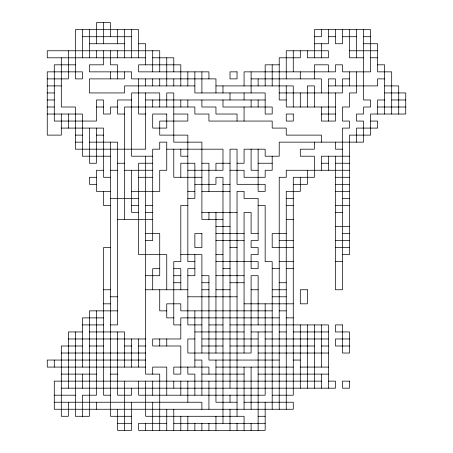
<?xml version="1.0" encoding="UTF-8"?>
<svg xmlns="http://www.w3.org/2000/svg" width="453" height="453" viewBox="0 0 453 453"><rect width="100%" height="100%" fill="white"/><g stroke="black" fill="none" stroke-linecap="round" stroke-linejoin="round"><path stroke-width="0.68" d="M82.401 36.71L131.602 36.71M314.365 36.71L321.398 36.71L321.398 29.677M328.425 36.71L335.452 36.71M342.485 36.71L356.545 36.71M363.572 36.71L370.599 36.71M89.428 43.737L124.575 43.737M138.635 43.737L145.662 43.737L145.662 64.824M314.365 43.737L328.425 43.737L328.425 29.677M363.572 43.737L377.632 43.737L377.632 71.857L391.686 71.857L391.686 114.031M349.512 50.77L377.632 50.77M145.662 57.797L47.254 57.797L47.254 50.77L159.722 50.77L159.722 71.857M152.695 57.797L173.782 57.797L173.782 71.857M363.572 57.797L349.512 57.797L349.512 29.677M370.599 57.797L377.632 57.797M75.368 64.824L54.281 64.824L54.281 121.059L96.455 121.059L96.455 99.971L103.488 99.971L103.488 114.031L110.515 114.031L110.515 107.004L117.548 107.004M279.218 64.824L265.164 64.824L265.164 85.911M377.632 64.824L384.659 64.824L384.659 114.031M47.254 78.884L68.341 78.884L68.341 50.77M251.104 78.884L321.398 78.884L321.398 92.944M349.512 78.884L342.485 78.884L342.485 92.944L279.218 92.944M384.659 78.884L377.632 78.884L377.632 85.911L328.425 85.911M47.254 85.911L61.314 85.911M194.869 85.911L124.575 85.911L124.575 92.944L89.428 92.944L89.428 78.884L124.575 78.884L124.575 71.857M215.956 85.911L293.278 85.911L293.278 107.004M384.659 85.911L398.719 85.911L398.719 114.031M47.254 92.944L54.281 92.944M384.659 92.944L405.746 92.944L405.746 114.031L370.599 114.031L370.599 135.119L349.512 135.119L349.512 254.62L342.485 254.62M47.254 99.971L54.281 99.971M131.602 99.971L117.548 99.971L117.548 114.031L124.575 114.031M145.662 99.971L265.164 99.971M286.251 99.971L279.218 99.971L279.218 57.797L300.305 57.797L300.305 50.77M384.659 99.971L377.632 99.971L377.632 114.031M391.686 99.971L405.746 99.971M47.254 107.004L54.281 107.004M96.455 107.004L103.488 107.004M335.452 107.004L286.251 107.004L286.251 85.911M377.632 107.004L405.746 107.004M47.254 114.031L82.401 114.031L82.401 156.206L110.515 156.206M145.662 114.031L138.635 114.031L138.635 78.884M173.782 114.031L187.836 114.031L187.836 121.059L159.722 121.059L159.722 135.119L187.836 135.119L187.836 261.647L194.869 261.647M321.398 114.031L335.452 114.031M370.599 121.059L377.632 121.059L377.632 128.091L356.545 128.091L356.545 142.146M61.314 128.091L103.488 128.091L103.488 177.293L110.515 177.293M75.368 135.119L82.401 135.119M96.455 135.119L103.488 135.119M75.368 142.146L82.401 142.146M89.428 142.146L117.548 142.146L117.548 324.909L110.515 324.909M166.749 149.179L222.984 149.179L222.984 170.266L187.836 170.266M342.485 149.179L335.452 149.179L335.452 142.146M152.695 156.206L131.602 156.206L131.602 92.944L159.722 92.944L159.722 107.004M187.836 156.206L180.809 156.206L180.809 149.179M349.512 156.206L321.398 156.206L321.398 170.266M117.548 163.239L124.575 163.239M152.695 163.239L138.635 163.239L138.635 254.62L166.749 254.62L166.749 289.761M201.896 163.239L208.929 163.239L208.929 191.353M230.016 163.239L215.956 163.239L215.956 170.266M237.044 163.239L244.071 163.239L244.071 149.179L265.164 149.179L265.164 156.206L279.218 156.206L279.218 142.146L363.572 142.146L363.572 121.059L356.545 121.059L356.545 114.031L363.572 114.031L363.572 107.004L370.599 107.004L370.599 99.971L363.572 99.971L363.572 29.677M258.131 163.239L272.191 163.239M321.398 163.239L328.425 163.239M335.452 163.239L349.512 163.239M103.488 170.266L96.455 170.266L96.455 191.353L110.515 191.353M110.515 170.266L117.548 170.266M124.575 170.266L152.695 170.266M230.016 170.266L244.071 170.266L244.071 177.293L265.164 177.293L265.164 170.266L272.191 170.266L272.191 156.206M258.131 170.266L251.104 170.266L251.104 149.179M349.512 170.266L286.251 170.266L286.251 177.293L279.218 177.293L279.218 409.263M96.455 177.293L89.428 177.293L89.428 184.326L96.455 184.326M138.635 177.293L152.695 177.293M201.896 177.293L173.782 177.293L173.782 149.179M335.452 177.293L349.512 177.293M194.869 184.326L215.956 184.326L215.956 177.293L222.984 177.293L222.984 423.323M222.984 184.326L230.016 184.326M293.278 184.326L307.338 184.326L307.338 170.266M335.452 184.326L349.512 184.326M131.602 191.353L159.722 191.353L159.722 170.266L166.749 170.266L166.749 142.146L159.722 142.146L159.722 149.179L152.695 149.179L152.695 240.56L145.662 240.56M187.836 191.353L194.869 191.353M201.896 191.353L230.016 191.353M335.452 191.353L349.512 191.353M110.515 198.38L138.635 198.38M187.836 198.38L194.869 198.38L194.869 163.239L180.809 163.239L180.809 177.293M286.251 198.38L293.278 198.38M342.485 198.38L349.512 198.38M110.515 205.413L103.488 205.413L103.488 191.353M131.602 205.413L138.635 205.413M145.662 205.413L152.695 205.413M187.836 205.413L180.809 205.413L180.809 261.647L173.782 261.647L173.782 324.909L180.809 324.909M258.131 205.413L265.164 205.413L265.164 261.647L272.191 261.647L272.191 409.263M286.251 205.413L293.278 205.413M335.452 205.413L349.512 205.413M138.635 212.44L131.602 212.44L131.602 170.266M145.662 212.44L152.695 212.44M201.896 212.44L237.044 212.44M335.452 212.44L342.485 212.44M117.548 219.473L152.695 219.473M222.984 219.473L201.896 219.473L201.896 142.146L173.782 142.146L173.782 92.944L166.749 92.944L166.749 107.004M286.251 219.473L293.278 219.473M215.956 226.5L230.016 226.5M335.452 226.5L349.512 226.5M145.662 233.527L159.722 233.527L159.722 275.707L145.662 275.707M215.956 233.527L244.071 233.527M258.131 233.527L251.104 233.527L251.104 212.44L244.071 212.44L244.071 353.029M286.251 233.527L272.191 233.527L272.191 247.587L293.278 247.587M342.485 233.527L349.512 233.527M215.956 240.56L244.071 240.56M279.218 240.56L293.278 240.56M335.452 240.56L349.512 240.56M110.515 247.587L103.488 247.587L103.488 395.203L110.515 395.203M230.016 247.587L237.044 247.587M335.452 247.587L349.512 247.587M180.809 254.62L201.896 254.62L201.896 353.029M215.956 254.62L222.984 254.62M215.956 261.647L258.131 261.647L258.131 268.674L251.104 268.674L251.104 254.62L258.131 254.62L258.131 247.587L251.104 247.587L251.104 240.56L258.131 240.56L258.131 198.38L244.071 198.38L244.071 191.353L237.044 191.353L237.044 416.29M279.218 261.647L293.278 261.647M335.452 261.647L342.485 261.647M159.722 268.674L152.695 268.674L152.695 289.761M173.782 268.674L180.809 268.674L180.809 289.761M194.869 268.674L187.836 268.674L187.836 324.909L201.896 324.909M222.984 268.674L230.016 268.674M272.191 268.674L279.218 268.674M286.251 268.674L293.278 268.674M173.782 275.707L180.809 275.707M187.836 275.707L194.869 275.707L194.869 254.62M201.896 275.707L208.929 275.707L208.929 360.056L279.218 360.056M215.956 275.707L244.071 275.707M173.782 282.734L180.809 282.734M201.896 282.734L208.929 282.734M230.016 282.734L244.071 282.734M279.218 282.734L286.251 282.734M103.488 289.761L110.515 289.761M145.662 289.761L187.836 289.761M201.896 289.761L208.929 289.761M215.956 289.761L230.016 289.761M251.104 289.761L258.131 289.761M272.191 289.761L286.251 289.761M110.515 296.794L117.548 296.794M187.836 296.794L237.044 296.794M272.191 296.794L286.251 296.794M103.488 303.821L110.515 303.821M244.071 303.821L293.278 303.821M117.548 310.854L89.428 310.854L89.428 416.29L75.368 416.29L75.368 331.941M166.749 310.854L159.722 310.854L159.722 289.761M272.191 310.854L180.809 310.854L180.809 303.821L166.749 303.821L166.749 317.881L173.782 317.881M279.218 310.854L286.251 310.854M103.488 317.881L82.401 317.881L82.401 367.089M279.218 317.881L180.809 317.881L180.809 338.969L152.695 338.969L152.695 345.996L180.809 345.996L180.809 374.116L173.782 374.116L173.782 367.089L208.929 367.089L208.929 374.116M286.251 317.881L293.278 317.881M82.401 324.909L103.488 324.909M208.929 324.909L222.984 324.909M230.016 324.909L328.425 324.909L328.425 388.176M82.401 331.941L68.341 331.941L68.341 388.176M89.428 331.941L124.575 331.941L124.575 367.089M194.869 331.941L244.071 331.941M251.104 331.941L272.191 331.941M279.218 331.941L286.251 331.941M293.278 331.941L328.425 331.941M68.341 338.969L145.662 338.969M194.869 338.969L187.836 338.969L187.836 353.029L251.104 353.029L251.104 275.707L258.131 275.707L258.131 324.909M201.896 338.969L258.131 338.969M265.164 338.969L328.425 338.969M349.512 338.969L335.452 338.969L335.452 345.996L349.512 345.996M82.401 345.996L61.314 345.996L61.314 416.29L68.341 416.29L68.341 402.23M89.428 345.996L103.488 345.996M124.575 345.996L131.602 345.996M138.635 345.996L145.662 345.996M201.896 345.996L222.984 345.996M230.016 345.996L314.365 345.996M321.398 345.996L328.425 345.996M61.314 353.029L145.662 353.029M258.131 353.029L328.425 353.029M145.662 360.056L47.254 360.056L47.254 367.089L145.662 367.089M194.869 360.056L201.896 360.056L201.896 395.203M293.278 360.056L300.305 360.056M215.956 367.089L293.278 367.089M300.305 367.089L328.425 367.089M61.314 374.116L96.455 374.116M110.515 374.116L117.548 374.116M201.896 374.116L244.071 374.116M258.131 374.116L328.425 374.116M321.398 381.143L54.281 381.143L54.281 409.263L293.278 409.263L293.278 402.23L244.071 402.23M328.425 381.143L335.452 381.143L335.452 388.176L61.314 388.176M54.281 395.203L75.368 395.203M272.191 395.203L293.278 395.203L293.278 177.293L314.365 177.293L314.365 156.206L300.305 156.206L300.305 149.179L314.365 149.179L314.365 142.146M54.281 402.23L201.896 402.23L201.896 409.263M237.044 402.23L215.956 402.23L215.956 360.056M131.602 416.29L110.515 416.29L110.515 142.146M258.131 416.29L265.164 416.29M117.548 423.323L131.602 423.323M166.749 423.323L138.635 423.323L138.635 430.35L265.164 430.35L265.164 402.23M173.782 423.323L265.164 423.323M356.545 29.677L356.545 57.797M356.545 71.857L356.545 92.944L349.512 92.944L349.512 107.004L342.485 107.004L342.485 121.059L349.512 121.059L349.512 128.091L342.485 128.091L342.485 289.761L335.452 289.761L335.452 156.206M349.512 71.857L349.512 85.911M342.485 29.677L342.485 43.737L335.452 43.737L335.452 29.677M335.452 85.911L335.452 78.884L328.425 78.884L328.425 121.059M335.452 92.944L335.452 121.059L321.398 121.059L321.398 107.004M328.425 71.857L328.425 64.824L314.365 64.824L314.365 78.884M328.425 156.206L328.425 170.266M321.398 43.737L321.398 57.797M321.398 142.146L321.398 135.119L286.251 135.119L286.251 128.091L272.191 128.091L272.191 121.059L208.929 121.059L208.929 114.031L194.869 114.031L194.869 107.004L124.575 107.004L124.575 219.473M321.398 324.909L321.398 367.089M321.398 374.116L321.398 388.176M314.365 57.797L314.365 29.677L370.599 29.677L370.599 71.857L342.485 71.857L342.485 64.824L335.452 64.824L335.452 71.857L244.071 71.857L244.071 85.911M314.365 107.004L314.365 85.911L307.338 85.911L307.338 107.004M314.365 324.909L314.365 388.176M307.338 50.77L307.338 57.797L328.425 57.797L328.425 50.77L286.251 50.77L286.251 78.884M307.338 324.909L307.338 388.176M300.305 71.857L300.305 78.884M300.305 92.944L300.305 107.004M300.305 177.293L300.305 191.353L286.251 191.353L286.251 409.263M300.305 324.909L300.305 388.176M293.278 50.77L293.278 71.857M272.191 64.824L272.191 85.911M265.164 303.821L265.164 395.203L138.635 395.203L138.635 381.143M258.131 78.884L258.131 85.911M258.131 99.971L258.131 107.004M258.131 149.179L258.131 191.353L265.164 191.353L265.164 184.326L237.044 184.326L237.044 149.179L230.016 149.179L230.016 388.176M258.131 331.941L258.131 430.35M251.104 71.857L251.104 92.944M251.104 99.971L251.104 107.004M251.104 367.089L251.104 409.263M251.104 423.323L251.104 430.35M244.071 92.944L244.071 99.971M244.071 107.004L244.071 121.059M244.071 367.089L244.071 409.263M244.071 430.35L244.071 416.29L145.662 416.29L145.662 381.143M237.044 121.059L237.044 114.031L215.956 114.031L215.956 107.004L201.896 107.004L201.896 99.971M237.044 423.323L237.044 430.35M230.016 92.944L230.016 99.971M230.016 395.203L230.016 402.23M230.016 409.263L230.016 430.35M222.984 85.911L222.984 92.944M222.984 99.971L222.984 107.004L272.191 107.004L272.191 114.031L265.164 114.031L265.164 92.944L194.869 92.944L194.869 71.857M215.956 92.944L215.956 78.884L131.602 78.884L131.602 71.857L89.428 71.857L89.428 64.824L103.488 64.824L103.488 50.77M215.956 212.44L215.956 353.029M215.956 416.29L215.956 430.35M208.929 78.884L208.929 71.857L138.635 71.857L138.635 64.824L180.809 64.824L180.809 85.911M208.929 212.44L208.929 219.473M208.929 381.143L208.929 409.263M208.929 423.323L208.929 430.35M201.896 71.857L201.896 92.944M201.896 423.323L201.896 430.35M194.869 310.854L194.869 367.089M194.869 395.203L194.869 374.116L187.836 374.116L187.836 367.089M194.869 423.323L194.869 430.35M187.836 71.857L187.836 85.911M187.836 99.971L187.836 107.004M187.836 381.143L187.836 402.23M187.836 416.29L187.836 430.35M180.809 99.971L180.809 107.004M180.809 381.143L180.809 395.203M180.809 416.29L180.809 430.35M173.782 78.884L173.782 85.911M173.782 381.143L173.782 388.176M173.782 409.263L173.782 430.35M166.749 57.797L166.749 85.911M166.749 338.969L166.749 345.996M166.749 395.203L166.749 367.089L152.695 367.089L152.695 374.116M166.749 409.263L166.749 430.35M159.722 78.884L159.722 85.911M159.722 338.969L159.722 345.996M159.722 430.35L159.722 374.116L145.662 374.116L145.662 156.206M152.695 50.77L152.695 71.857M152.695 78.884L152.695 85.911M152.695 99.971L152.695 107.004M152.695 381.143L152.695 395.203M152.695 402.23L152.695 430.35M145.662 78.884L145.662 85.911M145.662 92.944L145.662 149.179L75.368 149.179L75.368 107.004L61.314 107.004L61.314 57.797M145.662 423.323L145.662 430.35M138.635 57.797L138.635 29.677L75.368 29.677L75.368 78.884L82.401 78.884L82.401 71.857L47.254 71.857L47.254 135.119L61.314 135.119L61.314 114.031M138.635 338.969L138.635 367.089M131.602 29.677L131.602 57.797M131.602 338.969L131.602 367.089M131.602 388.176L131.602 395.203L117.548 395.203L117.548 331.941M131.602 402.23L131.602 430.35L117.548 430.35L117.548 409.263M124.575 29.677L124.575 57.797M124.575 381.143L124.575 430.35M117.548 29.677L117.548 43.737M117.548 50.77L117.548 57.797M117.548 78.884L117.548 64.824L110.515 64.824L110.515 50.77M110.515 36.71L110.515 22.65L96.455 22.65L96.455 43.737M110.515 71.857L110.515 78.884M103.488 22.65L103.488 43.737M96.455 50.77L96.455 57.797M96.455 128.091L96.455 163.239L89.428 163.239L89.428 128.091M96.455 310.854L96.455 395.203L82.401 395.203L82.401 416.29M96.455 402.23L96.455 409.263M89.428 29.677L89.428 57.797M82.401 29.677L82.401 57.797M82.401 374.116L82.401 388.176M68.341 114.031L68.341 128.091M54.281 360.056L54.281 367.089M237.044 71.857L230.016 71.857L230.016 78.884L237.044 78.884L237.044 71.857M166.749 114.031L152.695 114.031L152.695 128.091L166.749 128.091L166.749 114.031M293.278 114.031L286.251 114.031L286.251 121.059L293.278 121.059L293.278 114.031M201.896 233.527L194.869 233.527L194.869 247.587L201.896 247.587L201.896 233.527M307.338 289.761L300.305 289.761L300.305 303.821L307.338 303.821L307.338 289.761M342.485 324.909L335.452 324.909L335.452 331.941L349.512 331.941L349.512 353.029L342.485 353.029L342.485 324.909M349.512 381.143L342.485 381.143L342.485 388.176L349.512 388.176L349.512 381.143"/></g></svg>
